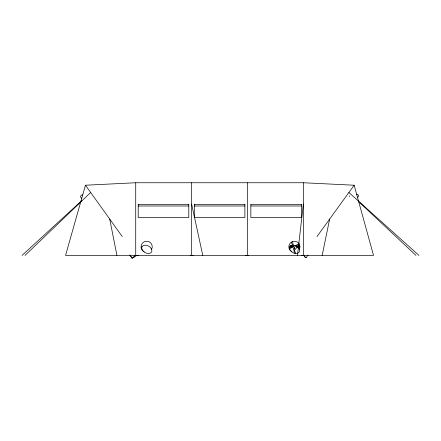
<?xml version="1.0" encoding="UTF-8"?>
<svg xmlns="http://www.w3.org/2000/svg" width="441" height="441" viewBox="0 0 441 441"><rect width="100%" height="100%" fill="white"/><g stroke="black" fill="none" stroke-linecap="round" stroke-linejoin="round"><path stroke-width="0.66" d="M297.482 255.394L303.358 204.029M322.156 255.394L329.648 219.072M289.379 247.737C291.01 242.39 299.77 246.31 299.726 250.951C298.094 256.293 289.34 252.379 289.379 247.737L293.243 246.712M85.466 185.226L65.56 255.394L373.521 255.394L354.151 185.226L303.358 182.75L135.723 182.75L85.466 185.226L122.256 236.591M299.406 249.231L299.968 246.42L299.037 243.702A5.59 5.54 0 0 0 292.592 241.541L291.286 242.181A5.59 5.54 0 0 0 291.925 251.756M316.963 236.591L354.151 185.226M306.104 257.753L304.262 256.442L306.048 257.764L308.077 255.03M295.299 249.507L297.295 246.789M133.215 257.373C132.62 258.492 137.134 254.589 133.391 257.219M25.049 255.394L90.664 192.485M22.05 255.394L81.579 200.809M134.136 256.684L135.569 255.83L134.439 256.8M289.511 248.79L293.083 246.883M294.869 245.929L299.037 243.702M296.462 245.852L299.682 244.998M289.605 246.789L293.491 246.646M296.727 246.536L299.968 246.42L295.393 246.227M135.96 255.835L137.145 255.631L134.378 255.631L138.22 255.692L136.622 255.515M138.237 204.585L188.798 204.585M194.332 204.585L244.893 204.585M250.89 204.585L301.451 204.585M138.187 205.991L188.798 205.991M194.283 205.991L244.893 205.991M301.451 205.991L250.841 205.991L250.841 217.485L301.451 217.485L301.451 204.409M291.468 246.067L290.161 246.012L293.397 246.629M297.284 247.368L299.874 247.859L296.71 247.004M292.918 245.979L291.021 245.466L293.419 246.541M293.243 245.808L292.124 245.185L294.808 248.283M349.178 195.854L349.658 196.554M348.897 192.485L418.95 255.394M358.401 201.405L415.94 255.394M130.101 255.394L132.146 258.239L133.992 256.987L132.146 258.239L129.863 254.859M293.386 245.185L294.919 248.917M291.286 242.181L292.267 244.694M293.75 248.47L295.718 253.503M191.615 204.029L202.766 255.394M109.71 219.072L116.926 255.394M292.592 241.541L293.089 244.783M293.684 248.674L294.373 253.217M303.358 182.75L303.358 255.394M250.89 204.409L250.89 205.991M247.528 182.75L247.528 255.394M244.893 204.409L244.893 217.485L194.283 217.485L194.332 204.409M191.615 182.75L191.615 255.394M188.798 204.409L188.798 217.485L138.187 217.485L138.237 204.409M135.723 182.75L135.723 255.394M81.794 198.163A1.643 1.643 0 0 1 80.664 196.14A1.643 1.643 0 0 1 82.688 195.005M356.692 194.437A1.444 1.444 0 0 1 358.467 195.446A1.444 1.444 0 0 1 357.458 197.221M144.179 251.756A5.59 5.54 0 0 1 141.633 244.336A5.59 5.54 0 0 1 149.113 241.811A5.59 5.54 0 0 1 151.66 249.231M141.859 246.789C140.618 251.568 148.694 255.989 151.759 251.899C152.999 247.114 144.918 242.693 141.859 246.789M190.236 255.576L192.982 255.626L190.236 255.576M245.951 255.576L248.702 255.626L245.951 255.576M301.881 255.576L304.626 255.626L301.881 255.576"/></g></svg>
